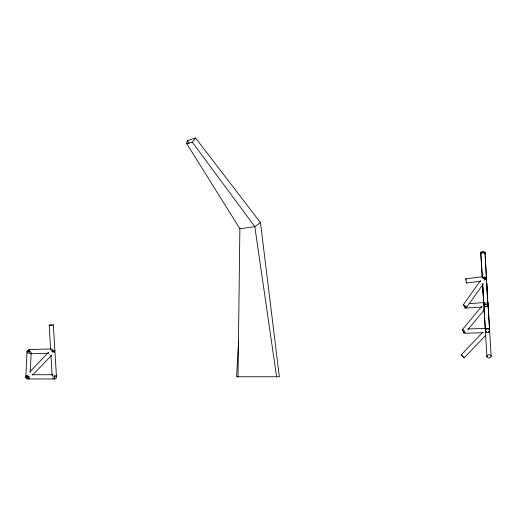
<?xml version="1.0" encoding="UTF-8"?>
<svg xmlns="http://www.w3.org/2000/svg" width="517" height="517" viewBox="0 0 517 517"><rect width="100%" height="100%" fill="white"/><g stroke="black" fill="none" stroke-linecap="round" stroke-linejoin="round"><path stroke-width="0.78" d="M238.02 376.764L239.875 228.74L186.689 143.59L187.244 140.695L195.6 138.02L260.465 222.607L279.342 376.764L236.573 376.764L238.615 340.574M25.85 376.822L26.987 351.612L30.749 351.709M30.296 372.24L31.188 352.588M483.414 283.788L466.657 307.272L463.258 304.875L480.429 280.673M50.627 349.557L49.199 325.18L53.341 324.902L56.463 376.738L56.12 376.822M482.277 277.241L480.849 252.865L484.998 252.587L487.809 304.539M486.258 278.598L486.594 278.521L485.192 256.8M486.251 278.663L486.678 281.733M484.125 304.707L488.113 304.423M487.266 356.523L486.917 356.478L487.26 356.4M186.689 143.59L192.369 142.259L195.6 138.02M465.41 332.554L462.166 329.852L481.721 306.335M467.995 329.458L483.951 310.284M485.696 335.391L464.182 357.822L462.599 356.413L461.125 354.895L482.639 332.457M29.682 372.014L48.598 352.303M32.739 374.948L51.655 355.244M260.465 222.607L254.81 226.653L239.875 228.74M53.419 324.941L52.96 325.031M485.069 252.626L480.849 252.865M487.802 304.435L486.775 283.213M54.602 350.914L54.944 350.836L51.183 350.985M480.9 281.216L466.328 282.986L465.811 278.792L482.691 276.724M482.833 278.669L486.594 278.521M52.702 376.887L56.45 376.731M51.9 325.128L49.199 325.18M469.287 303.621L484.28 302.587M465.003 307.014L464.912 305.851L465.074 308.145L482.322 306.969M29.159 353.35L29.042 349.595L51.183 348.891M30.755 353.777L48.941 353.201M467.678 328.961L485.838 328.405M463.749 329.697L463.859 333.278L483.595 332.715M31.964 374.741L52.747 374.741M29.611 376.861L26.089 376.828M463.219 304.81L466.657 307.26M462.179 329.84L463.995 331.255M482.794 277.422L486.206 279.859M461.138 354.888L464.182 357.809M51.312 349.492L54.356 352.413M26.451 375.394L29.495 378.315M192.369 142.259L254.81 226.653L276.595 376.764M187.244 140.695L189.157 143.293M465.817 278.792L465.959 279.917M484.675 280.279L484.261 276.879M466.237 282.211L466.328 282.98M465.041 307.537L465.074 308.145M484.933 252.768L485.088 255.191M480.7 252.923L482.264 277.106M486.491 278.657L486.678 281.694M482.639 284.867L483.88 304.61M488.042 304.539L489.631 330.389M483.854 305.444L485.398 330.505M486.768 283.303L487.195 290.36M487.285 291.924L487.712 298.981M487.802 300.551L491.15 356.303A2.12 1.629 -3.4 0 1 487.977 357.79A2.12 1.629 -3.4 0 1 487.977 354.966A2.12 1.629 -3.4 0 1 491.15 356.303M482.587 284.337L483.718 303.156M483.951 307.079L485.269 329.038M485.405 331.287L486.917 356.478M482.639 283.478L483.886 304.668M50.937 354.888L52.139 375.465M29.042 349.595L29.081 350.733M52.876 352.6L52.773 349.188M463.788 331.009L463.775 330.615M463.794 331.197L463.839 332.696M54.343 375.09L54.343 378.974L27.97 378.98L27.97 375.09M485.87 277.228A2.12 2.12 0 0 1 486.019 280.059M487.499 303.046A2.12 2.12 0 0 1 487.55 305.993A2.12 2.12 0 0 1 484.61 306.142A2.12 2.12 0 0 1 484.351 303.208M487.809 303.628A2.12 2.12 0 0 1 487.809 305.573M482.71 277.933A2.12 1.409 -3.7 0 1 485.637 277.422A2.12 1.409 -3.7 0 1 486.251 279.348A2.12 1.493 -3.6 0 0 486.251 277.978M481.049 253.679A2.12 1.409 -3.7 0 1 481.372 251.869A2.12 1.409 -3.7 0 1 484.099 251.682A2.12 1.409 -3.7 0 1 484.7 253.427M485.217 305.961A2.12 1.493 -3.6 0 1 484.313 303.692A2.12 1.493 -3.6 0 1 487.686 303.589A2.12 1.493 -3.6 0 1 486.775 305.909M486.736 331.927A2.12 1.564 -3.5 0 1 485.831 329.549A2.12 1.564 -3.5 0 1 489.205 329.452A2.12 1.564 -3.5 0 1 488.294 331.888M487.809 303.828A2.12 1.564 -3.5 0 1 487.809 305.269M489.36 329.684A2.12 1.629 -3.4 0 1 489.36 331.177M29.469 378.36A2.12 2.12 0 0 1 26.47 378.36A2.12 2.12 0 0 1 26.47 375.361M55.681 375.219A2.12 2.12 0 0 1 55.92 378.282A2.12 2.12 0 0 1 52.85 378.36M52.85 375.361A2.12 2.12 0 0 1 53.012 375.219M27.188 378.379A2.12 1.648 2.6 0 1 26.089 376.072M30.749 352.775A2.12 1.648 2.6 0 1 29.689 353.298M28.525 353.279A2.12 1.648 2.6 0 1 27.026 351.366A2.12 1.648 2.6 0 1 29.295 350.067M486.458 332.282A2.12 2.12 0 0 0 489.631 330.447A2.12 2.12 0 0 0 486.458 328.612A2.12 2.12 0 0 0 486.458 332.282"/></g></svg>
